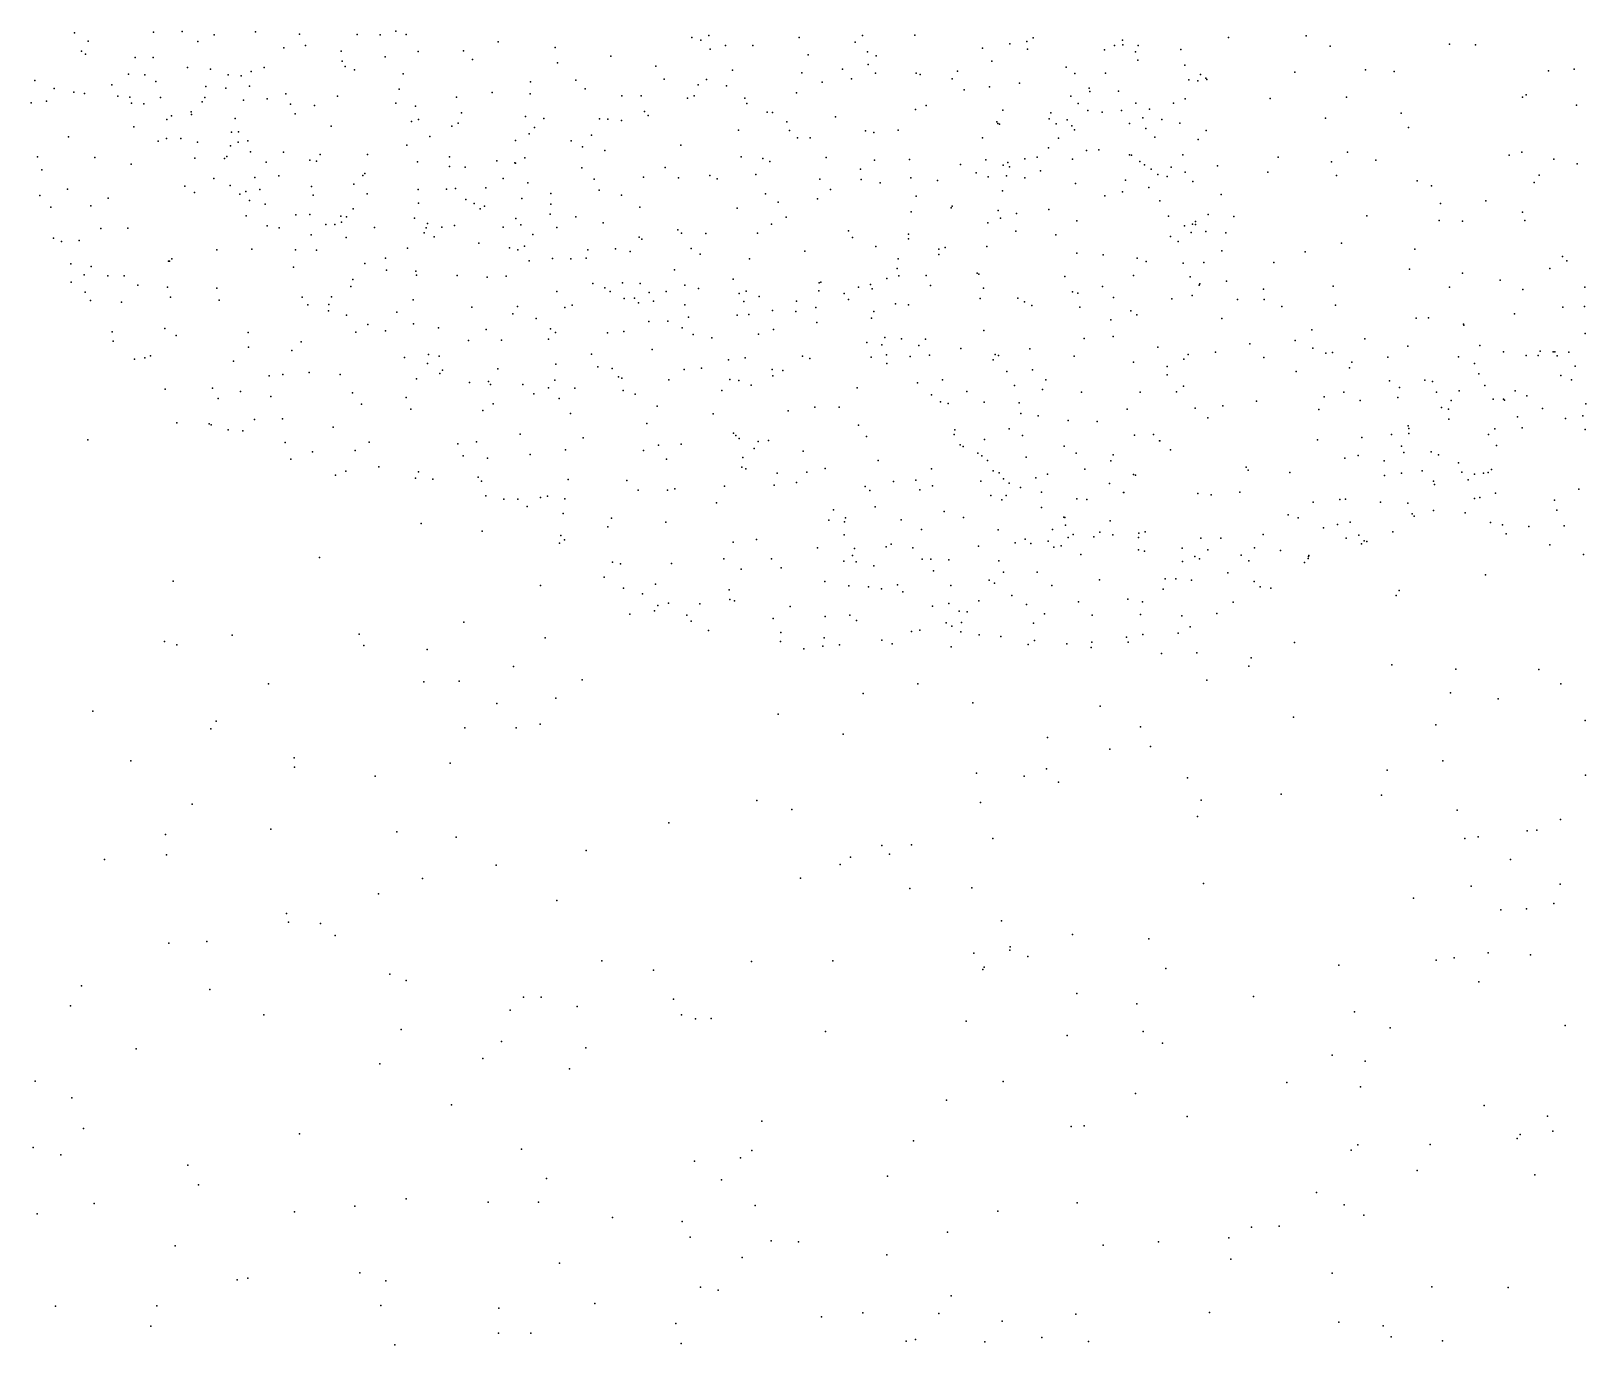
# Model space of a CAD drawing. Header units: metres. Extents: x -23.9 to 23.9, y -28.5 to 28.5.
# Drawn here: x -4.643 to -1.805, y -12.008 to -9.609 of the extents above; entities that cross this region are included whole.
import ezdxf

# ---------------------------------------------------------------- set-up
doc = ezdxf.new("R2010")
doc.units = ezdxf.units.M

msp = doc.modelspace()

# ---------------------------------------------------------------- linework, layer by layer
for p in [(-4.5636, -9.6126, 20.7854), (-4.4193, -9.6109, 17.6412), (-4.3675, -9.6097, 18.5352), (-4.3088, -9.6161, 19.021), (-4.2334, -9.6105, 19.7543), (-4.1528, -9.6149, 19.4523), (-4.0476, -9.6153, 19.5411), (-4.0056, -9.6158, 21.2713), (-3.977, -9.6092, 21.6153), (-3.9583, -9.6155, 6.6846), (-3.4058, -9.6172, 19.7339), (-3.1255, -9.6172, 19.9438), (-3.03, -9.6167, 19.962), (-2.3157, -9.6176, 19.7254), (-4.551, -9.6458, -4.6351), (-4.539, -9.6277, 18.1899), (-4.3387, -9.6283, 18.6157), (-4.1814, -9.64, 19.3297), (-4.142, -9.6355, 17.4768), (-4.0769, -9.6459, 19.642), (-3.9367, -9.6463, 19.5744), (-3.8539, -9.6454, -1.5765), (-3.7905, -9.6286, 21.8829), (-3.6862, -9.639, 19.5613), (-3.4369, -9.6208, 19.4739), (-3.4207, -9.6256, 17.7767), (-3.4035, -9.6419, 22.0427), (-3.3758, -9.6352, 17.9177), (-3.3258, -9.6354, 17.9885), (-3.2413, -9.6208, 19.4589), (-3.1387, -9.6294, 19.5113), (-3.1166, -9.6472, 22.0007), (-2.9063, -9.6405, 19.9987), (-2.8565, -9.6324, 21.8303), (-2.8258, -9.6279, 20.0791), (-2.8242, -9.6422, 19.6585), (-2.8139, -9.6218, 17.4844), (-2.6839, -9.6437, 21.3732), (-2.6655, -9.6356, 17.2399), (-2.6512, -9.626, 21.2931), (-2.6503, -9.6344, 20.2574), (-2.6269, -9.6471, 19.7182), (-2.6223, -9.6353, 21.1961), (-2.5447, -9.6428, 21.0925), (-2.4572, -9.6206, 20.921), (-2.2718, -9.6369, 16.654), (-2.0542, -9.6333, 0.3865), (-2.0065, -9.6345, 16.5901), (-4.5439, -9.6515, 18.0366), (-4.4531, -9.6574, 17.7339), (-4.42, -9.6577, 18.3893), (-4.3578, -9.6756, 18.4461), (-4.2178, -9.6758, 21.1081), (-4.075, -9.6642, -5.4783), (-4.0699, -9.6736, 19.4082), (-3.997, -9.6559, 21.4575), (-3.8371, -9.6613, 19.5748), (-3.6823, -9.6671, 21.9436), (-3.5846, -9.6551, 17.5957), (-3.5024, -9.6735, 19.7063), (-3.2248, -9.6524, 19.8851), (-3.115, -9.6701, 3.4709), (-3.1005, -9.6546, -0.1719), (-2.8897, -9.6644, 17.5474), (-2.7539, -9.6753, 20.1036), (-2.6227, -9.6622, 17.049), (-2.5374, -9.6712, 20.4757), (-4.6362, -9.6994, 20.588), (-4.4654, -9.6877, 18.2667), (-4.4357, -9.6892, 20.9687), (-4.4156, -9.701, 19.9592), (-4.3156, -9.6785, 17.6034), (-4.2835, -9.689, 19.0651), (-4.2597, -9.6909, 19.1685), (-4.2412, -9.6827, 17.5526), (-4.0525, -9.6797, 17.4862), (-3.9641, -9.6871, 19.4793), (-3.7314, -9.7021, 12.2366), (-3.6489, -9.6987, 19.6564), (-3.4876, -9.697, 17.743), (-3.4105, -9.6976, 9.9559), (-3.3627, -9.6804, 19.4213), (-3.2363, -9.6854, 22.0205), (-3.1989, -9.7022, 17.9144), (-3.1618, -9.6789, 19.4289), (-3.1455, -9.6964, 17.8312), (-3.1019, -9.6861, 19.8991), (-3.0275, -9.6862, 19.5116), (-3.0203, -9.6886, 17.6882), (-2.962, -9.6966, 19.9339), (-2.9519, -9.6823, 17.6135), (-2.8388, -9.7045, 19.9973), (-2.7381, -9.6867, 17.4981), (-2.6817, -9.6862, 17.4047), (-2.53, -9.698, 19.7571), (-2.5136, -9.7, 16.8613), (-2.5085, -9.6887, 20.9365), (-2.4989, -9.6953, 20.71), (-2.4968, -9.6975, 20.8241), (-2.3364, -9.6842, 16.6996), (-2.2073, -9.6798, 19.7166), (-2.1552, -9.6827, 16.6181), (-1.8734, -9.682, 19.4375), (-1.8265, -9.679, 19.3398), (-4.6008, -9.7142, 20.7204), (-4.5652, -9.7208, 20.1438), (-4.5457, -9.7231, 20.8342), (-4.4958, -9.707, 18.1064), (-4.4849, -9.7279, 17.9971), (-4.4625, -9.7301, 13.7864), (-4.4066, -9.7302, 17.7541), (-4.3259, -9.7303, 18.7321), (-4.3239, -9.7104, 18.9061), (-4.2875, -9.7131, 18.4917), (-4.2446, -9.7096, 19.8233), (-4.2122, -9.733, 5.5206), (-4.1782, -9.7238, 19.2451), (-4.0838, -9.7282, 19.7529), (-3.9711, -9.7152, 21.2793), (-3.8665, -9.7301, 19.4606), (-3.8013, -9.721, 17.5254), (-3.7321, -9.7237, 19.6732), (-3.6317, -9.7143, 19.4924), (-3.5648, -9.7272, 19.7696), (-3.5296, -9.7274, -1.0677), (-3.4449, -9.7319, 17.911), (-3.4325, -9.7271, 19.4393), (-3.4255, -9.707, 19.7903), (-3.3735, -9.7091, 4.468), (-3.3403, -9.7319, 11.9938), (-3.2458, -9.7218, 4.9571), (-2.9398, -9.7162, 19.5841), (-2.8935, -9.7107, 21.8328), (-2.745, -9.7282, 19.7051), (-2.7116, -9.7131, 8.2131), (-2.7108, -9.7196, 21.2199), (-2.6585, -9.7191, 20.1826), (-2.5366, -9.7326, 20.6309), (-2.3814, -9.7322, 19.7737), (-2.2423, -9.73, 16.6547), (-1.9208, -9.7298, 19.5332), (-1.9142, -9.7256, 16.6047), (-4.643, -9.74, 20.3807), (-4.6146, -9.737, 20.2596), (-4.4597, -9.7409, 18.1907), (-4.4373, -9.7418, 17.8385), (-4.3509, -9.7564, -0.2962), (-4.3502, -9.7613, 18.3523), (-4.331, -9.7385, 18.8162), (-4.2556, -9.7354, 3.5591), (-4.1697, -9.7424, 21.1328), (-4.1608, -9.7601, 19.8057), (-4.1259, -9.7448, 17.5479), (-3.977, -9.7406, 19.395), (-3.9413, -9.7461, 17.5223), (-3.8576, -9.7582, 13.66), (-3.5233, -9.756, -0.2911), (-3.3365, -9.7415, 18.1652), (-3.2995, -9.7571, 18.0607), (-3.2896, -9.7579, 19.3657), (-3.0286, -9.7521, 19.8706), (-3.0091, -9.745, 21.9052), (-2.8696, -9.7535, 19.6227), (-2.7819, -9.7584, 21.6106), (-2.7318, -9.7414, 21.3151), (-2.7139, -9.754, 20.0791), (-2.6883, -9.7571, 21.1439), (-2.6528, -9.7543, 17.2697), (-2.6268, -9.7406, 17.087), (-2.6015, -9.7518, 21.0321), (-2.5579, -9.7407, 20.5423), (-2.1422, -9.7592, 19.7178), (-1.8222, -9.7446, 19.3921), (-4.4552, -9.784, 19.9987), (-4.3954, -9.7705, 21.007), (-4.3869, -9.7638, 0.6497), (-4.2708, -9.7685, 17.6581), (-4.0952, -9.7829, 19.2939), (-3.9488, -9.7741, 21.3386), (-3.9361, -9.7708, 21.5408), (-3.8753, -9.783, 21.6676), (-3.8633, -9.7775, 12.9551), (-3.7405, -9.7651, 17.5929), (-3.7239, -9.7853, 19.7414), (-3.7073, -9.7689, 19.4686), (-3.6057, -9.7696, 1.038), (-3.5905, -9.77, 21.9395), (-3.5655, -9.7726, 17.7494), (-3.5168, -9.763, 19.4563), (-3.3517, -9.7901, 21.9836), (-3.2637, -9.7749, 19.8459), (-3.2585, -9.7907, 21.9704), (-3.1747, -9.766, 19.8437), (-3.0605, -9.7899, 19.3915), (-2.8806, -9.7751, -1.0861), (-2.8785, -9.7776, 19.9256), (-2.8756, -9.7794, 17.6288), (-2.7847, -9.7692, 19.9975), (-2.772, -9.7783, 21.2196), (-2.7521, -9.7714, 17.5728), (-2.7437, -9.7821, 5.7518), (-2.7385, -9.7892, 8.5705), (-2.6379, -9.7778, 17.3781), (-2.6136, -9.7676, 20.2396), (-2.6083, -9.7871, -1.6629), (-2.5789, -9.7708, 16.9845), (-2.5464, -9.7772, 20.841), (-2.4982, -9.7904, 9.0156), (-2.2807, -9.7681, 19.7681), (-2.1289, -9.7851, 16.6314), (-4.5749, -9.8025, 20.168), (-4.4108, -9.8103, 18.031), (-4.3958, -9.8054, 17.9264), (-4.3695, -9.8055, 19.9297), (-4.3394, -9.8119, 17.8206), (-4.2788, -9.8189, 18.623), (-4.2772, -9.7938, 21.0856), (-4.2651, -9.812, 19.0228), (-4.2642, -9.7931, 19.8565), (-4.2477, -9.8096, -4.2069), (-3.9569, -9.8177, 3.6973), (-3.9151, -9.8019, 19.7524), (-3.7586, -9.8087, 12.5891), (-3.734, -9.7965, 21.8308), (-3.6571, -9.8093, 21.8814), (-3.6202, -9.7989, 19.8082), (-3.4568, -9.8174, 8.0994), (-3.2441, -9.8039, 17.9469), (-3.2212, -9.804, 19.2987), (-3.1202, -9.7915, 17.818), (-3.1048, -9.7943, 21.9213), (-2.9062, -9.8039, 21.7655), (-2.7676, -9.8049, 21.4162), (-2.5921, -9.803, 20.9133), (-2.5128, -9.8071, 16.9067), (-4.6311, -9.8385, 20.5808), (-4.5267, -9.8399, 20.8453), (-4.3439, -9.8414, 18.1539), (-4.2901, -9.8418, 18.8648), (-4.2859, -9.8384, 18.2846), (-4.2428, -9.8294, 18.5395), (-4.1825, -9.8305, 4.7424), (-4.1341, -9.8446, 19.2219), (-4.1223, -9.8469, 17.6761), (-4.1156, -9.8346, 21.1412), (-4.0289, -9.8347, 17.6344), (-3.8795, -9.8385, 21.5634), (-3.7932, -9.8462, 19.7781), (-3.7419, -9.8404, 19.4394), (-3.6363, -9.8205, 17.7406), (-3.5958, -9.8271, 17.8249), (-3.3472, -9.8387, 19.3668), (-3.3072, -9.842, -2.142), (-3.2947, -9.8475, 12.6734), (-3.1918, -9.8402, 21.9248), (-3.1037, -9.8447, 19.3378), (-3.04, -9.8438, 12.3256), (-2.9006, -9.8441, 19.6118), (-2.8291, -9.8426, 19.664), (-2.8065, -9.8394, 21.5179), (-2.786, -9.8226, 10.8596), (-2.7424, -9.8427, 19.9961), (-2.7164, -9.8274, 21.0548), (-2.6942, -9.8261, 19.7423), (-2.6383, -9.8352, 3.974), (-2.6345, -9.8359, 17.5247), (-2.6195, -9.8474, 17.2988), (-2.5405, -9.8348, 20.7164), (-2.3668, -9.8396, 19.7867), (-2.24, -9.8301, 9.8639), (-2.1886, -9.8447, 16.674), (-1.9452, -9.8359, 19.585), (-1.922, -9.8305, 16.6365), (-1.8638, -9.8427, 4.8706), (-4.6233, -9.8626, 20.325), (-4.4602, -9.8519, 20.936), (-4.2137, -9.8483, 17.7315), (-4.1911, -9.8734, 18.3103), (-4.0378, -9.8731, 21.147), (-4.0337, -9.8694, 19.3008), (-3.9376, -9.8477, 17.6426), (-3.8791, -9.8564, 21.2549), (-3.851, -9.8574, 17.6745), (-3.7603, -9.8498, 21.7513), (-3.7588, -9.8501, 4.4052), (-3.6377, -9.8587, 19.4367), (-3.5253, -9.8756, 18.1402), (-3.4854, -9.8584, 19.8681), (-3.404, -9.8727, 21.9184), (-3.3202, -9.8707, 18.015), (-3.1292, -9.8615, 15.2659), (-2.9468, -9.8529, 17.7042), (-2.9178, -9.8677, 16.5391), (-2.8959, -9.8753, 19.8745), (-2.8685, -9.854, 0.4406), (-2.8625, -9.8732, 21.1398), (-2.8604, -9.8488, 21.6428), (-2.8574, -9.8567, 17.6612), (-2.8006, -9.864, 21.0717), (-2.6107, -9.8534, 17.4417), (-2.5988, -9.8615, 20.8371), (-2.5862, -9.8708, 17.1025), (-2.5696, -9.8747, 20.2468), (-2.5619, -9.8579, 17.5655), (-2.5363, -9.8665, 20.4019), (-2.4773, -9.8551, 19.7914), (-2.3858, -9.8667, 16.7962), (-2.2696, -9.8479, 14.8415), (-2.2604, -9.8726, 16.7148), (-1.8904, -9.8724, 19.5245), (-1.8209, -9.8518, 16.6576), (-4.5764, -9.8976, 20.2047), (-4.3625, -9.8925, 19.9376), (-4.3447, -9.9039, -5.8988), (-4.3097, -9.8781, 18.0128), (-4.2797, -9.891, 18.1208), (-4.2511, -9.9021, 6.7625), (-4.2346, -9.8764, 17.8188), (-4.2255, -9.8984, 18.2134), (-4.1309, -9.8929, 19.8205), (-4.0537, -9.8886, 17.7168), (-3.9367, -9.8982, 19.3513), (-3.8848, -9.8978, 5.1495), (-3.8684, -9.8967, 21.3994), (-3.8129, -9.8955, 21.6206), (-3.7812, -9.8785, 17.7285), (-3.7361, -9.8864, 6.2363), (-3.6154, -9.8792, 17.9767), (-3.6064, -9.8995, 18.0764), (-3.4613, -9.8768, 9.3185), (-3.3907, -9.8788, 4.0828), (-3.2031, -9.8793, 19.8022), (-3.1841, -9.8983, 19.2343), (-3.1279, -9.8799, 17.7979), (-3.0931, -9.8862, 19.8109), (-3.0375, -9.8772, 11.1365), (-2.9884, -9.882, 19.5158), (-2.8698, -9.901, 21.5739), (-2.8291, -9.8773, 21.2849), (-2.7365, -9.8875, 20.997), (-2.651, -9.9029, 20.0814), (-2.6455, -9.8815, 17.6506), (-2.6029, -9.8945, 19.779), (-2.5226, -9.8838, 20.5098), (-2.1128, -9.8827, 19.7181), (-2.0868, -9.8915, 16.6643), (-1.8998, -9.8855, 0.5698), (-4.6272, -9.9091, 20.5151), (-4.6067, -9.9309, 20.6256), (-4.5339, -9.9284, -0.7132), (-4.5026, -9.9142, -5.1057), (-4.2618, -9.9069, 18.7161), (-4.2446, -9.9183, 18.9482), (-4.2158, -9.9252, 18.0168), (-4.1283, -9.9086, 17.7961), (-4.0294, -9.9061, 19.8081), (-3.9359, -9.9231, 17.7752), (-3.8492, -9.9166, 19.3742), (-3.8342, -9.9242, 17.8123), (-3.8153, -9.929, 21.5404), (-3.7474, -9.9146, 21.6917), (-3.6946, -9.9249, 18.031), (-3.6941, -9.9057, 21.7576), (-3.5654, -9.9085, 19.4068), (-3.5321, -9.9306, 21.8373), (-3.354, -9.9325, 19.8108), (-3.3026, -9.9061, 8.7325), (-3.2792, -9.9213, 17.9366), (-3.2077, -9.9157, 17.851), (-3.0276, -9.9105, 21.7746), (-2.9636, -9.9318, 4.8442), (-2.9619, -9.9285, 21.6788), (-2.6831, -9.9097, 20.9156), (-2.5828, -9.919, 17.3348), (-2.4707, -9.9077, 16.914), (-2.0705, -9.9237, 8.5484), (-1.9877, -9.9193, 19.63), (-4.2506, -9.9463, 21.0655), (-4.16, -9.9444, 0.4658), (-4.134, -9.9441, 18.147), (-4.0774, -9.9473, 18.2653), (-4.0764, -9.9577, 17.9439), (-4.0672, -9.9481, 12.6471), (-4.0551, -9.9335, 17.8293), (-3.9434, -9.9505, 21.1324), (-3.9196, -9.9604, 17.8868), (-3.8233, -9.9338, 21.3224), (-3.7582, -9.9516, 18.0907), (-3.6953, -9.9435, 18.1996), (-3.6485, -9.9481, 19.3913), (-3.5988, -9.9593, -1.4032), (-3.2651, -9.9488, 19.7978), (-3.0365, -9.9392, 19.4403), (-2.8969, -9.9591, 21.4229), (-2.8779, -9.9368, 21.3224), (-2.8739, -9.9509, 17.6737), (-2.8445, -9.9419, 19.654), (-2.7851, -9.9351, 17.6654), (-2.734, -9.9557, 19.9716), (-2.5667, -9.9469, 17.2444), (-2.5174, -9.9567, 20.4179), (-2.4943, -9.944, 17.606), (-2.4479, -9.9477, 19.7934), (-2.2052, -9.9464, 16.7374), (-2.073, -9.9547, 19.6844), (-2.0302, -9.9562, 16.6993), (-1.9211, -9.94, 16.6889), (-1.9166, -9.955, 19.5542), (-4.6022, -9.987, 20.4552), (-4.5159, -9.9696, 20.1441), (-4.4667, -9.9692, 0.164), (-4.2121, -9.9646, 18.6515), (-4.1903, -9.9682, 18.9984), (-4.1317, -9.9812, 21.0978), (-4.1052, -9.9625, 18.0642), (-4.0886, -9.962, 19.1795), (-4.068, -9.9859, 18.413), (-4.0163, -9.968, 18.3436), (-3.9253, -9.9772, 18.0521), (-3.9218, -9.9681, 18.1379), (-3.9072, -9.9848, 18.2633), (-3.8935, -9.9673, 17.9738), (-3.8701, -9.9641, 19.8303), (-3.7812, -9.9671, 21.2193), (-3.7494, -9.9629, 19.8577), (-3.7275, -9.9808, 21.5711), (-3.6837, -9.9675, 21.677), (-3.5332, -9.9852, 18.2519), (-3.5285, -9.989, 19.3453), (-3.4624, -9.9717, 21.8057), (-3.4557, -9.9779, 18.1934), (-3.4112, -9.9787, 18.0942), (-3.317, -9.9781, 19.2607), (-3.2915, -9.9616, 6.2362), (-3.1509, -9.9736, 19.2096), (-3.1439, -9.9862, 21.7459), (-3.0418, -9.9883, 21.6744), (-3.0414, -9.9799, 17.7251), (-2.8456, -9.9745, -1.8432), (-2.7726, -9.9814, 21.0142), (-2.5635, -9.9839, 20.2138), (-2.5377, -9.9649, 17.4249), (-2.5256, -9.9766, 20.3261), (-2.5233, -9.9617, 20.5874), (-2.5175, -9.9625, 10.6922), (-2.4991, -9.9748, 17.5054), (-2.4621, -9.9773, 16.9718), (-4.5873, -9.9935, 20.3489), (-4.555, -9.9916, 20.7066), (-4.304, -10.0087, 21.006), (-4.2398, -10.0075, 19.9047), (-4.1602, -10.0088, 18.5991), (-4.1219, -10.0091, 19.0883), (-3.9557, -10.0052, 19.2652), (-3.826, -9.9961, 21.1443), (-3.77, -10.0046, 19.3357), (-3.7543, -10.0088, 18.248), (-3.7427, -10.0021, 21.4076), (-3.6271, -10.0083, 18.2543), (-3.5764, -10.0069, 21.7033), (-3.5495, -10.0114, 19.878), (-3.4385, -10.0059, 19.3032), (-3.4215, -10.0167, 19.8248), (-3.2308, -10.0112, 21.7482), (-3.1009, -10.0027, 19.2804), (-2.9863, -10.007, 19.8181), (-2.9863, -10.0171, 21.3235), (-2.9743, -10.004, 21.2257), (-2.8984, -10.0022, 19.6057), (-2.734, -10.0145, 5.2407), (-2.6864, -10.0175, 20.9395), (-2.5491, -9.9931, 20.6981), (-2.4697, -10.0102, 17.6603), (-2.3178, -10.0119, 16.8524), (-2.2511, -9.9966, 16.7935), (-2.1172, -10.0073, 16.7477), (-4.5703, -10.034, 20.6227), (-4.5333, -10.039, 20.2374), (-4.3921, -10.0294, -3.5364), (-4.3904, -10.0289, 20.9338), (-4.3863, -10.025, 20.0113), (-4.1641, -10.0403, 18.6855), (-4.034, -10.0333, 19.8536), (-3.9962, -10.0238, 11.9054), (-3.9946, -10.0455, 19.19), (-3.7336, -10.0285, 21.119), (-3.6912, -10.0246, 21.5005), (-3.6577, -10.0248, 21.1823), (-3.6297, -10.024, 21.6157), (-3.4686, -10.0449, 21.6994), (-3.332, -10.0248, 21.7497), (-3.062, -10.0425, 19.3569), (-3.0605, -10.0249, -1.2618), (-2.6244, -10.0236, 20.0943), (-2.6077, -10.0299, 17.6645), (-2.5403, -10.0326, 19.7733), (-2.5026, -10.0316, 17.21), (-2.3744, -10.0318, 16.9289), (-2.1271, -10.0436, 19.7093), (-1.8712, -10.0426, 16.7679), (-1.848, -10.0205, 19.4423), (-1.8401, -10.0284, 18.7614), (-4.5698, -10.0674, 20.4905), (-4.5463, -10.0539, 12.7048), (-4.5029, -10.0559, 20.7634), (-4.4734, -10.056, 20.1393), (-4.4479, -10.0732, 20.8279), (-4.0556, -10.0629, 19.1058), (-3.9407, -10.0476, 19.8517), (-3.9397, -10.0549, 21.0936), (-3.8654, -10.0555, 19.2656), (-3.8103, -10.0585, 18.3133), (-3.7757, -10.0568, 19.883), (-3.6179, -10.0697, 21.4431), (-3.5637, -10.0687, 21.203), (-3.531, -10.0699, 19.2823), (-3.4498, -10.0731, 19.2497), (-3.3617, -10.062, 18.0355), (-3.2043, -10.069, 17.8316), (-3.2013, -10.0677, 21.6314), (-3.1107, -10.0717, 19.7914), (-3.0808, -10.061, 21.2473), (-3.059, -10.056, 21.4946), (-3.0092, -10.0555, 19.452), (-3.0012, -10.0738, 21.18), (-2.9162, -10.0509, 21.125), (-2.9131, -10.0529, 19.8362), (-2.7559, -10.0574, 15.0441), (-2.6307, -10.0554, 19.7479), (-2.5277, -10.0579, 20.2982), (-2.5111, -10.0727, 20.4104), (-2.5098, -10.0708, 20.5302), (-2.4612, -10.0657, 17.4277), (-2.0301, -10.0509, 16.7665), (-1.9617, -10.064, 19.5803), (-4.5445, -10.0859, 20.3693), (-4.5345, -10.1007, -5.5997), (-4.3942, -10.0768, 3.9631), (-4.3885, -10.0948, 20.0715), (-4.3039, -10.0782, 19.9832), (-4.2996, -10.1006, 20.9532), (-4.1484, -10.0946, 19.9168), (-4.0945, -10.0945, 18.9702), (-4.0595, -10.0754, 18.5289), (-3.9454, -10.0999, 18.4404), (-3.6835, -10.0843, 19.9287), (-3.596, -10.0781, 21.3382), (-3.586, -10.0847, 19.8983), (-3.5607, -10.0972, 18.3412), (-3.5415, -10.0969, 11.6161), (-3.515, -10.0866, 21.5632), (-3.507, -10.1025, 21.2785), (-3.4841, -10.0844, 10.0166), (-3.4251, -10.0788, 18.2311), (-3.3506, -10.0882, 21.6221), (-3.3422, -10.1027, 19.1422), (-3.3381, -10.0837, 11.2045), (-3.3139, -10.0934, -0.0515), (-3.2457, -10.102, 10.3625), (-3.2052, -10.0833, 18.9836), (-3.1589, -10.0883, 19.0669), (-3.151, -10.0991, 21.4045), (-3.1326, -10.0769, 21.5386), (-3.1076, -10.0796, 19.1836), (-2.911, -10.0973, 19.564), (-2.9045, -10.0782, 17.6726), (-2.8418, -10.097, 19.8884), (-2.7422, -10.0849, 20.9935), (-2.7323, -10.0876, 4.1899), (-2.6873, -10.0757, 17.6569), (-2.6676, -10.0955, 5.6368), (-2.561, -10.0981, 20.2166), (-2.5239, -10.0921, 20.6292), (-2.4408, -10.0991, 17.2172), (-2.3936, -10.0801, 17.6067), (-2.3921, -10.099, 17.4838), (-2.2663, -10.0749, 19.7501), (-2.0539, -10.0766, 6.2458), (-1.9202, -10.0811, 18.6894), (-1.8069, -10.0769, 16.8163), (-4.4778, -10.104, 20.2087), (-4.1378, -10.1089, 4.2849), (-4.1002, -10.12, 18.8015), (-4.0995, -10.1082, 18.8854), (-4.0675, -10.1279, 18.6973), (-3.9752, -10.1224, 19.9009), (-3.8388, -10.113, 19.206), (-3.7639, -10.1254, 18.3842), (-3.7549, -10.1118, 19.2377), (-3.6687, -10.1136, 4.9477), (-3.6556, -10.1096, 19.2602), (-3.5342, -10.105, 21.3921), (-3.4499, -10.1091, 21.5087), (-3.443, -10.1312, 2.2813), (-3.3542, -10.128, 21.4376), (-3.3327, -10.1264, 21.3355), (-3.29, -10.1193, 19.0424), (-3.2472, -10.121, 19.7928), (-3.2106, -10.1135, 21.327), (-3.105, -10.1211, 11.7444), (-3.0653, -10.1072, 12.7294), (-3.0418, -10.1092, 17.7246), (-2.83, -10.1035, 19.6257), (-2.8165, -10.1103, 17.6633), (-2.7288, -10.1132, 19.9731), (-2.6356, -10.1197, 20.8613), (-2.6246, -10.127, 4.5336), (-2.3603, -10.1119, 19.7522), (-2.262, -10.1097, 16.9262), (-1.9353, -10.1252, 18.4797), (-1.8472, -10.113, 19.3885), (-1.8078, -10.112, 19.2861), (-4.4953, -10.1579, 5.7894), (-4.3986, -10.1521, 20.1389), (-4.2469, -10.1593, -4.3034), (-4.0504, -10.1585, 19.9371), (-4.0285, -10.1449, 5.5081), (-3.996, -10.1561, 18.9884), (-3.945, -10.1435, 21.0346), (-3.8993, -10.1506, 19.9265), (-3.8126, -10.1542, 21.0078), (-3.7213, -10.1337, 13.7368), (-3.6951, -10.1525, 21.0059), (-3.561, -10.1573, 18.426), (-3.5153, -10.1394, 21.0823), (-3.4805, -10.1389, 21.1694), (-3.4545, -10.1511, 19.1435), (-3.2877, -10.154, 21.1886), (-3.2091, -10.1413, 18.9096), (-3.1088, -10.1333, 19.0007), (-2.9039, -10.1558, 6.0713), (-2.6721, -10.1365, 20.0397), (-2.4695, -10.1341, 17.6939), (-2.3052, -10.1546, 17.0584), (-2.1147, -10.1334, 16.8787), (-2.0923, -10.1325, 15.4179), (-2.0288, -10.1441, 19.5985), (-2.0282, -10.1458, 16.8783), (-4.4932, -10.1751, 20.4442), (-4.3782, -10.1647, 20.8184), (-4.2461, -10.1864, 20.0276), (-4.1501, -10.1762, 20.9744), (-3.8447, -10.1742, 19.115), (-3.7843, -10.1731, 18.4567), (-3.6985, -10.1714, 19.9548), (-3.686, -10.1597, 18.4171), (-3.5908, -10.16, 19.1768), (-3.4343, -10.1633, 18.3278), (-3.4007, -10.1689, 19.0736), (-3.3153, -10.1622, 17.986), (-3.1176, -10.1776, 21.1583), (-3.0903, -10.1817, 17.7661), (-3.0845, -10.1685, 19.1007), (-3.0544, -10.1707, 19.2458), (-3.0225, -10.1833, 19.8185), (-3.0105, -10.1716, 19.3631), (-2.7211, -10.1704, 19.669), (-2.6682, -10.167, 17.6694), (-2.5862, -10.1862, 19.7168), (-2.4187, -10.1801, 19.735), (-2.3355, -10.1742, 17.3391), (-2.2088, -10.1708, 16.9862), (-2.1299, -10.1841, 16.9543), (-1.9986, -10.1833, 18.4546), (-1.8065, -10.1615, 19.0233), (-4.4541, -10.2078, 20.3513), (-4.4354, -10.2055, 20.6645), (-4.4253, -10.2017, 20.2539), (-4.2737, -10.2116, 20.8716), (-4.1668, -10.1922, 19.9943), (-3.9612, -10.2053, 18.7284), (-3.9194, -10.216, 18.9136), (-3.9179, -10.1993, 18.6129), (-3.8979, -10.2026, 18.9984), (-3.6202, -10.1989, 20.9986), (-3.5092, -10.1903, -1.8407), (-3.3702, -10.2095, 18.6846), (-3.3398, -10.2054, 18.9277), (-3.2352, -10.2027, 17.883), (-3.2215, -10.2071, 9.0801), (-3.1095, -10.2044, 2.4318), (-3.0818, -10.2003, 2.0204), (-3.0811, -10.2162, 18.9181), (-3.0382, -10.2034, 21.1325), (-3.0029, -10.2005, 17.722), (-2.9461, -10.1885, 19.4623), (-2.8868, -10.2093, 19.525), (-2.8832, -10.1997, 8.9889), (-2.8775, -10.2016, 21.0704), (-2.8198, -10.189, 19.5957), (-2.7394, -10.2026, 19.9766), (-2.6311, -10.2137, 20.8297), (-2.539, -10.2081, 20.3212), (-2.5313, -10.1998, 20.5896), (-2.4809, -10.1952, 15.5386), (-2.393, -10.2049, 11.254), (-2.3035, -10.1882, 17.1606), (-2.2795, -10.1974, 19.7108), (-2.2674, -10.1957, 17.468), (-2.2323, -10.2134, 17.1191), (-2.1665, -10.2042, 19.6604), (-2.0376, -10.2039, 16.965), (-2.0087, -10.2162, 18.6671), (-1.9555, -10.1945, 8.2687), (-1.9141, -10.2016, 18.7709), (-1.8923, -10.2016, 19.4083), (-1.8883, -10.1937, 12.9041), (-1.8648, -10.1946, 18.4802), (-1.8618, -10.1945, 12.5425), (-1.8577, -10.202, 16.9757), (-1.836, -10.1952, 19.2788), (-4.2087, -10.2383, 6.0599), (-4.1838, -10.2361, 12.258), (-4.1352, -10.2326, 13.9979), (-4.079, -10.236, 20.9432), (-3.9398, -10.2441, 20.9502), (-3.8971, -10.2341, 18.828), (-3.892, -10.2281, 19.9904), (-3.7909, -10.2256, 19.0311), (-3.6854, -10.2175, 19.0896), (-3.6084, -10.2222, 18.5287), (-3.5826, -10.2254, 19.9355), (-3.571, -10.2404, 19.0079), (-3.5647, -10.2427, 18.6013), (-3.451, -10.2269, 18.4257), (-3.4195, -10.2245, 21.1042), (-3.2901, -10.2268, 21.137), (-3.289, -10.2386, 18.7237), (-3.2708, -10.2287, 0.2684), (-2.8621, -10.2309, -1.578), (-2.8151, -10.2275, 17.6832), (-2.5697, -10.2364, 20.686), (-2.5691, -10.2217, 17.6968), (-2.3337, -10.2308, 12.3941), (-2.2364, -10.2238, 17.3515), (-2.0007, -10.2347, 17.0342), (-1.8509, -10.2381, 18.9862), (-1.8247, -10.2211, 19.1209), (-4.3984, -10.2631, 20.5682), (-4.3121, -10.261, 20.193), (-4.2607, -10.267, 20.8081), (-4.0562, -10.2698, 20.045), (-3.8429, -10.2508, 18.7528), (-3.8083, -10.2488, 18.6421), (-3.8043, -10.2545, 20.0337), (-3.7455, -10.2543, 20.9416), (-3.7256, -10.2711, 18.8641), (-3.6987, -10.2602, 18.9636), (-3.6873, -10.2467, 4.0842), (-3.6506, -10.2613, 20.9497), (-3.5621, -10.2652, 18.8957), (-3.5402, -10.2721, 18.8142), (-3.479, -10.2458, 18.9369), (-3.3821, -10.2655, 18.2261), (-3.3679, -10.2451, 18.1429), (-3.3515, -10.2473, 19.8314), (-3.3288, -10.2556, 18.0509), (-3.135, -10.2602, 17.8248), (-3.0252, -10.2511, 19.0827), (-2.9795, -10.2458, 19.3317), (-2.9351, -10.2669, 21.0716), (-2.8478, -10.2562, 11.5247), (-2.7969, -10.2633, 16.3247), (-2.791, -10.246, 20.9917), (-2.726, -10.2685, 17.6906), (-2.6186, -10.2685, 0.994), (-2.5525, -10.268, 12.7604), (-2.5396, -10.2574, 20.4863), (-2.2469, -10.2684, 19.6484), (-2.1637, -10.2474, 17.1864), (-2.1454, -10.2599, 17.316), (-2.0989, -10.2467, 17.1006), (-2.0852, -10.249, 19.5795), (-2.0781, -10.2681, 18.639), (-2.0365, -10.266, 17.1553), (-1.9895, -10.2559, 6.6094), (-1.9345, -10.2661, 18.4022), (-1.8311, -10.2458, 17.1074), (-4.3017, -10.28, 12.6376), (-4.2052, -10.2761, 20.1209), (-4.04, -10.2901, 20.879), (-3.9583, -10.2779, 20.036), (-3.9498, -10.2994, 20.881), (-3.7998, -10.2894, 2.262), (-3.6789, -10.2799, 18.7685), (-3.5001, -10.2937, 19.906), (-3.2126, -10.2957, 19.8315), (-3.1678, -10.296, 18.8226), (-2.9996, -10.2734, 18.9763), (-2.9834, -10.2862, 19.2458), (-2.9693, -10.2892, 19.8732), (-2.9032, -10.2863, 19.4278), (-2.8396, -10.2879, 15.9619), (-2.6423, -10.2995, 20.154), (-2.518, -10.2977, 17.7433), (-2.4676, -10.293, 9.1452), (-2.4066, -10.285, 17.7728), (-2.2927, -10.2997, 17.8673), (-2.2831, -10.2766, 13.1233), (-2.217, -10.2834, 17.7211), (-2.1483, -10.2782, 8.7354), (-2.0684, -10.2965, 17.4677), (-2.0556, -10.2992, 18.4396), (-2.051, -10.2834, 17.3017), (-1.9746, -10.2814, 19.4414), (-1.9555, -10.2809, 17.2525), (-1.9539, -10.283, 18.798), (-1.913, -10.2752, 19.3331), (-1.8845, -10.2981, 19.0433), (-1.8051, -10.2897, 16.7243), (-4.377, -10.3246, 1.2262), (-4.318, -10.3262, 20.52), (-4.3143, -10.3277, 20.4225), (-4.2355, -10.318, 20.2185), (-4.1844, -10.3172, 20.7821), (-3.8186, -10.3018, 20.8502), (-3.6582, -10.3074, 20.028), (-3.5193, -10.3255, 10.6617), (-3.3979, -10.3081, 18.5219), (-3.2612, -10.3027, 21.1118), (-3.133, -10.3287, 21.1007), (-2.8366, -10.3075, 19.4771), (-2.8051, -10.3113, 17.7116), (-2.7498, -10.3203, 20.0221), (-2.6973, -10.3219, 20.8588), (-2.4954, -10.3151, 19.6443), (-2.0554, -10.3177, 19.4876), (-1.9297, -10.3134, 18.9018), (-1.8423, -10.3164, 17.349), (-1.8107, -10.3113, 9.7584), (-4.5393, -10.3552, -3.2424), (-4.2833, -10.3368, 20.6146), (-4.2565, -10.3391, 0.086), (-4.0919, -10.3323, 20.1418), (-3.7505, -10.3452, 20.8247), (-3.6354, -10.3518, 20.9174), (-3.3612, -10.3434, 18.4329), (-3.3567, -10.3476, 19.8694), (-3.3509, -10.3527, 18.2272), (-3.3158, -10.3582, 18.1262), (-3.2973, -10.3567, 18.6086), (-3.1179, -10.3492, 17.8515), (-2.9581, -10.3454, 19.0075), (-2.9567, -10.3373, 17.7572), (-2.9027, -10.355, 19.3238), (-2.8577, -10.335, 12.0069), (-2.8335, -10.3476, 20.9781), (-2.6289, -10.3469, 17.7299), (-2.5946, -10.3456, 20.3051), (-2.5836, -10.3574, 20.5479), (-2.5829, -10.3571, 20.406), (-2.2947, -10.3552, 19.6032), (-2.2141, -10.3508, 17.821), (-2.1602, -10.3457, 17.6921), (-2.1293, -10.33, 18.5788), (-2.1286, -10.3349, 18.6659), (-2.1281, -10.3439, 18.4939), (-1.9831, -10.3455, 19.3719), (-1.9713, -10.335, 18.3328), (-1.9217, -10.3333, 19.2517), (-1.8064, -10.3365, 0.406), (-4.1792, -10.3605, 20.6801), (-4.1291, -10.3773, 20.2663), (-4.0513, -10.3749, 20.2209), (-4.0261, -10.3593, 20.7803), (-3.8638, -10.3624, 20.1848), (-3.8543, -10.3843, 5.8819), (-3.8298, -10.3589, 20.7634), (-3.7321, -10.382, 20.1442), (-3.6675, -10.3734, 20.0832), (-3.5252, -10.3748, -1.3266), (-3.4977, -10.3649, 0.8324), (-3.4564, -10.3634, 21.0295), (-3.3232, -10.3711, 18.5206), (-3.2337, -10.3763, 18.6932), (-2.9472, -10.3645, 21.0328), (-2.9418, -10.3677, 19.0931), (-2.9149, -10.3795, 19.9407), (-2.9074, -10.3845, 19.2283), (-2.7577, -10.3672, 19.4905), (-2.7354, -10.3794, 20.0843), (-2.6677, -10.3825, 19.5308), (-2.5634, -10.3733, 19.587), (-2.2209, -10.384, 19.5388), (-2.1414, -10.3672, 19.5141), (-2.1373, -10.3784, 18.3947), (-2.0876, -10.377, 18.1851), (-2.0743, -10.3828, 19.4298), (-1.968, -10.3659, 17.4753), (-4.169, -10.3907, 20.3861), (-4.0686, -10.4124, 20.3541), (-4.0082, -10.4049, 20.2917), (-3.9357, -10.4138, 20.6442), (-3.8097, -10.3887, 20.682), (-3.4834, -10.3904, 19.9507), (-3.3457, -10.4054, 21.0445), (-3.3439, -10.3875, 18.3433), (-3.3385, -10.4085, -2.2924), (-3.2271, -10.4146, 1.6584), (-3.1938, -10.4078, 21.0641), (-3.097, -10.3931, 21.0602), (-2.9994, -10.4081, 18.8755), (-2.8976, -10.3929, 18.9622), (-2.8872, -10.4119, 20.9716), (-2.8269, -10.3872, 1.2893), (-2.7198, -10.4086, 17.7574), (-2.6721, -10.3939, 20.754), (-2.4253, -10.4054, 17.8459), (-2.4217, -10.4109, 19.5661), (-2.3456, -10.4147, 10.4807), (-2.2452, -10.3888, 17.9275), (-2.1736, -10.3939, 18.1606), (-2.1042, -10.4118, 18.7894), (-2.0375, -10.3974, 17.5838), (-2.0318, -10.4142, 19.3011), (-1.9775, -10.4095, 19.1506), (-4.0875, -10.42, 20.4395), (-3.9414, -10.4252, 20.3641), (-3.9099, -10.4271, 20.5446), (-3.8267, -10.4233, 20.5325), (-3.8211, -10.4309, 5.232), (-3.6628, -10.428, 20.8156), (-3.5554, -10.4296, 3.2145), (-3.3776, -10.44, 19.9414), (-3.2866, -10.4383, 18.193), (-3.281, -10.4162, 19.9032), (-3.246, -10.433, 18.0869), (-3.1207, -10.4407, 19.919), (-3.0688, -10.4316, 18.8121), (-3.0282, -10.4291, 17.8484), (-2.9976, -10.4396, 21.0009), (-2.9092, -10.4306, 0.6818), (-2.8758, -10.4158, 3.8861), (-2.8681, -10.4263, 19.0477), (-2.8575, -10.4345, 1.8995), (-2.8368, -10.4426, 19.1994), (-2.8091, -10.4247, 19.3277), (-2.788, -10.4181, 5.4091), (-2.6747, -10.4352, 20.2583), (-2.6311, -10.4189, 20.5868), (-2.6269, -10.4199, 17.7788), (-2.1726, -10.4205, 18.0466), (-2.1415, -10.4162, 17.9322), (-2.0833, -10.4308, 17.7484), (-2.0814, -10.437, 17.993), (-2.0202, -10.4281, 18.9797), (-2.0087, -10.418, 5.6848), (-1.9923, -10.416, 18.2287), (-1.9834, -10.4152, 19.0669), (-3.813, -10.4574, 4.8015), (-3.7802, -10.4637, -1.8716), (-3.7546, -10.4638, 20.552), (-3.7132, -10.4608, 20.2493), (-3.7002, -10.4584, 1.1995), (-3.669, -10.4632, 20.177), (-3.5351, -10.4474, 20.0275), (-3.4814, -10.4473, 0.4978), (-3.468, -10.4449, 20.9654), (-3.3919, -10.4704, 2.8066), (-3.1118, -10.4476, 6.0604), (-3.0209, -10.4467, 19.9441), (-2.891, -10.457, 20.0082), (-2.871, -10.4646, 18.8981), (-2.8635, -10.457, 17.8062), (-2.7987, -10.4508, 20.859), (-2.7341, -10.4628, 19.3582), (-2.7158, -10.4644, 20.7354), (-2.6489, -10.4516, 19.4453), (-2.6482, -10.4515, 20.4021), (-2.5137, -10.4535, 4.5536), (-2.489, -10.4555, 19.4959), (-2.4368, -10.4508, 0.5459), (-2.3032, -10.4694, 16.6581), (-2.2542, -10.4643, 18.0513), (-2.2437, -10.4637, 12.1264), (-2.18, -10.4693, 18.8241), (-2.1304, -10.4709, 19.3311), (-2.0082, -10.4627, 18.0847), (-1.9988, -10.4608, 15.3787), (-1.9702, -10.4524, 17.6052), (-1.8624, -10.4655, 17.5514), (-1.8181, -10.4451, 18.2742), (-3.7374, -10.4769, 20.3841), (-3.6718, -10.4901, 20.717), (-3.5835, -10.4985, 20.127), (-3.1783, -10.4831, 18.0318), (-3.1568, -10.4979, 18.6621), (-3.1024, -10.4775, 21.0021), (-2.9763, -10.486, 18.8201), (-2.9413, -10.4969, 17.8598), (-2.7988, -10.479, 19.0786), (-2.758, -10.4963, 19.2085), (-2.756, -10.4972, 17.8186), (-2.3488, -10.4923, 19.4363), (-2.3301, -10.4977, 18.0183), (-2.1223, -10.4905, 18.9401), (-2.1186, -10.4949, 19.244), (-2.083, -10.4843, 19.0642), (-2.0254, -10.4886, 17.9063), (-1.8584, -10.484, 18.1984), (-3.931, -10.5081, 13.8418), (-3.8198, -10.5221, 3.4408), (-3.5905, -10.514, 20.7964), (-3.4847, -10.5057, 20.9067), (-3.1872, -10.5021, 20.9973), (-3.1592, -10.5285, 12.8249), (-3.1582, -10.505, -1.1294), (-3.0547, -10.5015, 18.7605), (-3.0176, -10.5188, 17.9236), (-2.8779, -10.5198, 20.0864), (-2.7785, -10.519, 20.7555), (-2.7547, -10.5114, 15.6424), (-2.7409, -10.5281, 20.6717), (-2.6923, -10.5236, 18.9897), (-2.6736, -10.5031, 20.4749), (-2.621, -10.5255, 11.519), (-2.6097, -10.5234, -1.5304), (-2.3943, -10.5282, 18.8362), (-2.284, -10.5157, 18.1194), (-2.2586, -10.5097, 18.525), (-2.2355, -10.5059, 18.2344), (-2.1577, -10.5231, 19.049), (-1.9791, -10.5061, 17.7694), (-1.9573, -10.5106, 18.0315), (-1.9504, -10.527, 17.9166), (-1.909, -10.5136, 17.6973), (-1.8446, -10.5121, 17.6287), (-3.6786, -10.544, 20.4807), (-3.6759, -10.5299, 20.5939), (-3.6695, -10.538, 20.3668), (-3.3613, -10.5421, 9.7722), (-3.3189, -10.5373, 20.0035), (-3.2077, -10.5523, 18.2981), (-3.1402, -10.5535, 9.2759), (-3.0822, -10.5505, 20.9341), (-3.073, -10.5456, 11.7517), (-3.0334, -10.5527, 20.032), (-2.9139, -10.5493, 18.7849), (-2.8467, -10.5435, 20.7996), (-2.8286, -10.5367, 20.1588), (-2.8181, -10.5446, 17.8731), (-2.7865, -10.5401, 2.5043), (-2.7765, -10.551, 20.2703), (-2.7626, -10.5491, 18.8312), (-2.7502, -10.5338, 12.513), (-2.7034, -10.5325, 19.0986), (-2.6687, -10.5289, 19.2451), (-2.6219, -10.5561, 18.9257), (-2.6215, -10.5336, 17.868), (-2.5419, -10.553, 19.2815), (-2.5078, -10.5349, 18.805), (-2.4954, -10.5563, 17.9546), (-2.4717, -10.535, 9.907), (-2.4099, -10.5524, 18.7254), (-2.2424, -10.5349, 18.9335), (-2.2195, -10.5293, 19.2686), (-2.2145, -10.5451, -0.0033), (-2.2097, -10.5397, 19.1764), (-2.2048, -10.541, 10.8481), (-1.8708, -10.547, 17.788), (-4.1163, -10.5704, 12.0388), (-3.5815, -10.5788, 20.6737), (-3.5673, -10.5818, 20.2589), (-3.4744, -10.5811, 20.8101), (-3.3787, -10.5725, 20.0712), (-3.2916, -10.5728, 3.6395), (-3.1593, -10.5771, 18.2138), (-3.1438, -10.5664, 20.0243), (-3.1369, -10.5783, 18.5231), (-3.0163, -10.5729, 17.9964), (-3.0005, -10.5732, 20.869), (-2.9682, -10.5744, 16.2545), (-2.8767, -10.5761, 5.0983), (-2.7272, -10.5647, 17.8836), (-2.6108, -10.5584, 19.1686), (-2.5414, -10.5773, 19.0901), (-2.5187, -10.5685, 18.9908), (-2.5102, -10.5723, 19.1951), (-2.4342, -10.5659, 18.9307), (-2.4205, -10.5763, 19.2185), (-2.3624, -10.5572, 18.6049), (-2.3188, -10.5793, 18.4476), (-2.3122, -10.5722, 18.2225), (-2.3112, -10.5684, 19.1783), (-2.311, -10.5664, 19.0129), (-1.8094, -10.5648, 17.9822), (-4.3839, -10.6131, 12.7851), (-3.597, -10.6062, 20.4539), (-3.347, -10.5915, 20.8691), (-3.2742, -10.5888, 20.0614), (-3.1051, -10.5854, 18.1271), (-2.9956, -10.5943, 18.673), (-2.8945, -10.6113, 20.7336), (-2.8679, -10.597, 17.9524), (-2.8068, -10.5966, 20.3387), (-2.693, -10.6111, 18.7315), (-2.5733, -10.6088, 1.5833), (-2.5535, -10.6089, 18.7038), (-2.5251, -10.6117, 9.5253), (-2.4588, -10.5982, 18.6546), (-1.9881, -10.6018, 8.425), (-3.713, -10.6212, -2.1644), (-3.5618, -10.6259, 20.5298), (-3.5272, -10.6367, 20.3283), (-3.5036, -10.6189, 20.7088), (-3.3689, -10.6293, 11.3688), (-3.1945, -10.614, 20.0819), (-3.1506, -10.6221, 20.847), (-3.1148, -10.6237, 18.3668), (-3.0907, -10.6273, 18.2292), (-3.0618, -10.6201, 18.5492), (-3.0518, -10.6329, 20.1387), (-2.9645, -10.6212, 10.1767), (-2.8844, -10.6172, 18.7024), (-2.8529, -10.6397, 20.535), (-2.7798, -10.6211, 18.7184), (-2.5765, -10.628, 18.0086), (-2.4109, -10.6141, 15.4641), (-2.3997, -10.6234, 18.5091), (-2.3802, -10.6262, 18.2668), (-2.1517, -10.6396, 5.9177), (-2.1457, -10.6305, 0.5758), (-3.5051, -10.6673, 20.4494), (-3.499, -10.6575, 20.6062), (-3.4793, -10.6532, -1.1367), (-3.4226, -10.6547, 20.2456), (-3.3679, -10.6467, 20.1713), (-3.359, -10.6491, 20.7805), (-3.2574, -10.6596, 20.1606), (-2.9977, -10.6592, 20.231), (-2.968, -10.6543, 18.5717), (-2.9488, -10.6678, 20.6455), (-2.9343, -10.6691, 18.1228), (-2.9133, -10.6491, 20.2896), (-2.8262, -10.656, -1.19), (-2.7314, -10.6509, 18.005), (-2.6413, -10.6463, -2.123), (-2.6146, -10.6511, 18.6577), (-2.4489, -10.6518, 18.1728), (-3.853, -10.6883, 0.0467), (-3.5501, -10.6735, 10.7541), (-3.4464, -10.6754, 20.3361), (-3.438, -10.6866, 20.5457), (-3.2887, -10.6816, 20.7231), (-3.1934, -10.6776, 5.7919), (-3.1488, -10.6753, 20.1942), (-3.1365, -10.6849, 20.7243), (-2.9727, -10.6891, 20.3746), (-2.9622, -10.6954, 20.4893), (-2.9448, -10.689, 18.4981), (-2.8132, -10.6902, 18.1133), (-2.7934, -10.6727, 18.6297), (-2.706, -10.6756, 18.6281), (-2.618, -10.6741, 18.0847), (-2.5425, -10.6767, 18.1474), (-2.5272, -10.6966, 18.2728), (-2.479, -10.6726, 18.4714), (-4.3996, -10.7232, 13.7464), (-4.2758, -10.7119, -3.0371), (-4.0442, -10.7098, 12.9169), (-3.7048, -10.7168, 12.7979), (-3.4068, -10.7032, 20.4524), (-3.2749, -10.7235, 20.5703), (-3.2744, -10.7068, 20.2934), (-3.1954, -10.7169, 20.6525), (-3.0899, -10.7211, 20.387), (-3.0359, -10.7051, 20.3217), (-3.0209, -10.7026, 20.6064), (-2.946, -10.7056, 18.33), (-2.9125, -10.711, 18.4125), (-2.8727, -10.7141, 18.2205), (-2.8116, -10.7216, 18.4623), (-2.7066, -10.7245, 18.4742), (-2.6434, -10.7153, 18.1953), (-2.6407, -10.7249, 18.4045), (-2.6141, -10.7104, 18.499), (-2.5494, -10.7084, 18.379), (-2.3369, -10.7255, 11.2218), (-4.377, -10.7293, 0.055), (-4.0359, -10.7309, 2.2105), (-3.9203, -10.7379, 1.8347), (-3.2325, -10.7369, 20.4936), (-3.1978, -10.7317, 20.3748), (-3.1673, -10.7296, 20.5648), (-3.0712, -10.7279, 15.9312), (-2.9637, -10.7331, -2.3925), (-2.8233, -10.729, 18.3027), (-2.7527, -10.728, 18.2222), (-2.7079, -10.7346, 18.3006), (-2.5796, -10.7456, 12.1918), (-2.5151, -10.7442, 0.3414), (-2.4161, -10.7532, 13.7409), (-3.7623, -10.7692, -1.3634), (-2.4201, -10.7683, 16.7841), (-2.1596, -10.7662, -0.3758), (-2.0427, -10.7742, 1.3623), (-1.8912, -10.7746, 16.8049), (-4.2098, -10.801, -3.4017), (-3.9263, -10.7971, 13.2573), (-3.8617, -10.7956, 11.873), (-3.6373, -10.7935, 3.9683), (-3.0246, -10.8007, 11.4966), (-2.4967, -10.7942, 14.2198), (-1.8507, -10.8007, 0.7588), (-3.7927, -10.8369, -2.8467), (-3.6852, -10.8267, 4.8537), (-3.1242, -10.8182, 12.5929), (-2.9243, -10.8357, 3.5257), (-2.0522, -10.8172, 6.481), (-1.9653, -10.8284, 13.3829), (-4.5305, -10.8504, -3.8605), (-4.3052, -10.8689, -2.7342), (-3.2797, -10.856, -2.4319), (-2.6918, -10.8415, 10.3205), (-2.339, -10.8615, 10.6923), (-1.8063, -10.8675, 7.9743), (-4.3151, -10.8826, 13.38), (-3.8514, -10.8812, 12.5172), (-3.7574, -10.8808, 4.3686), (-3.7136, -10.8742, 1.2003), (-3.1606, -10.8928, 5.0554), (-2.6182, -10.8793, 15.4012), (-2.0793, -10.8754, 17.0877), (-2.7876, -10.8989, 4.8723), (-2.674, -10.9198, 2.1345), (-2.5998, -10.9151, -1.4227), (-4.4608, -10.9412, 8.9287), (-4.1629, -10.9356, 9.123), (-4.162, -10.9526, 3.1389), (-3.8782, -10.9456, -1.9262), (-2.0663, -10.9413, 14.4502), (-4.0148, -10.969, 3.7127), (-2.9174, -10.9637, 14.128), (-2.8307, -10.9693, 3.192), (-2.7894, -10.9557, 13.5599), (-2.7675, -10.9802, 0.3225), (-2.5321, -10.9723, -1.8378), (-2.1677, -10.9581, -2.8055), (-1.8056, -10.9673, 15.7456), (-2.3613, -11.0019, 0.1162), (-2.1781, -11.004, 12.0529), (-4.3492, -11.0206, -2.1137), (-3.3181, -11.0138, 11.0659), (-3.2542, -11.03, 10.6334), (-2.9103, -11.0173, 4.133), (-2.5073, -11.013, 13.337), (-2.04, -11.0312, -3.4029), (-4.2057, -11.066, 16.482), (-3.4787, -11.0545, -2.8475), (-2.5142, -11.0428, 11.0765), (-1.8944, -11.0678, 13.6931), (-1.8512, -11.0485, 15.0268), (-4.3978, -11.0759, 1.1525), (-3.9753, -11.0708, 2.0898), (-3.867, -11.0808, 16.6156), (-3.0903, -11.0956, 16.2372), (-3.0361, -11.0947, 13.8202), (-2.8877, -11.0833, 11.2587), (-2.0263, -11.0833, 7.1863), (-2.002, -11.08, 8.7336), (-1.9123, -11.069, 6.1936), (-4.5091, -11.1212, 16.005), (-4.3961, -11.1128, 16.835), (-3.6296, -11.1051, 0.894), (-3.1475, -11.117, 11.8952), (-3.0762, -11.1119, 0.5206), (-1.9426, -11.1216, 1.178), (-3.7941, -11.1318, -1.6248), (-3.1665, -11.1308, 4.7806), (-3.9283, -11.1563, 8.9544), (-3.2385, -11.1552, 1.1058), (-3.0388, -11.1745, 4.437), (-2.9258, -11.1729, 10.7152), (-2.5033, -11.1653, 11.9903), (-2.0148, -11.1699, 9.2834), (-1.8518, -11.1664, 12.1949), (-4.009, -11.1838, 17.083), (-3.6833, -11.1964, 1.7456), (-2.12, -11.1917, 8.4317), (-1.8639, -11.202, -2.3427), (-4.1766, -11.2201, -5.8767), (-4.1732, -11.2359, -1.8832), (-2.8715, -11.2334, 3.5246), (-1.9606, -11.2132, 0.8515), (-1.9136, -11.2114, 8.0424), (-4.1148, -11.2381, -3.1671), (-4.0883, -11.2602, 4.2021), (-2.7423, -11.2586, 16.9561), (-2.603, -11.2662, 12.9244), (-4.3917, -11.2742, -3.6571), (-4.3221, -11.2708, 8.5934), (-2.9224, -11.2927, -1.3462), (-2.8564, -11.2867, 2.1503), (-2.8558, -11.2811, -2.1614), (-1.9833, -11.2915, 14.7986), (-3.601, -11.3064, 16.4681), (-3.3283, -11.3075, 1.7302), (-3.1797, -11.3062, 12.5733), (-2.9056, -11.3221, 1.4827), (-2.9034, -11.3182, 14.4261), (-2.8239, -11.2983, 16.594), (-2.5719, -11.3206, 1.5773), (-2.2561, -11.3143, 9.0442), (-2.0783, -11.3049, 0.5138), (-2.0455, -11.3007, -0.3937), (-1.9062, -11.2952, 7.5098), (-3.9883, -11.331, 0.7484), (-3.9582, -11.3421, 9.6768), (-3.5071, -11.3234, 3.9337), (-2.0006, -11.3446, 13.4017), (-4.551, -11.3523, 3.7983), (-4.3169, -11.3587, 0.532), (-3.7442, -11.3726, 2.1981), (-3.7121, -11.3728, 17.1081), (-3.4704, -11.3766, 12.2554), (-2.7345, -11.3659, 8.4732), (-2.412, -11.3712, -2.4201), (-4.5709, -11.3887, -2.1916), (-4.2183, -11.4052, 3.3538), (-3.7687, -11.3967, -6.3241), (-3.6462, -11.3898, -1.8276), (-3.4558, -11.4052, -5.9196), (-2.6247, -11.3849, 0.4495), (-2.2277, -11.3995, 12.3726), (-3.9674, -11.4318, -5.3292), (-3.4302, -11.4123, 11.7934), (-3.4015, -11.4116, -1.4899), (-3.193, -11.4355, 11.5485), (-2.9362, -11.4166, 15.9074), (-2.6132, -11.4351, 14.5969), (-2.1624, -11.4288, 9.4466), (-1.8428, -11.4242, 6.5974), (-3.7845, -11.4538, 2.7457), (-2.7522, -11.4425, 11.4846), (-2.5782, -11.4566, 8.1346), (-4.4513, -11.467, -5.6107), (-3.8182, -11.4849, 16.0916), (-3.6304, -11.4653, -3.1175), (-2.2684, -11.4787, 14.5955), (-2.208, -11.4893, 12.7672), (-4.0065, -11.4947, 8.5079), (-3.6603, -11.5037, 8.2532), (-4.6354, -11.5263, 17.0651), (-2.869, -11.5264, 12.7633), (-2.627, -11.5484, 13.279), (-2.351, -11.5286, -2.834), (-2.2163, -11.5366, 0.9481), (-4.5686, -11.5562, -5.92), (-3.8757, -11.569, 7.9787), (-2.9724, -11.5605, 3.2738), (-1.9906, -11.5707, -5.009), (-3.3091, -11.5988, -2.6698), (-2.533, -11.5906, 15.8018), (-1.8749, -11.5897, 0.2706), (-4.5471, -11.6127, -2.8163), (-4.1534, -11.6224, 15.9854), (-3.0324, -11.6352, 14.1926), (-2.7444, -11.6089, 1.1738), (-2.7208, -11.6074, 16.2734), (-1.9304, -11.6308, -3.5701), (-1.9253, -11.6235, 14.4561), (-1.8654, -11.6175, 7.4025), (-4.6393, -11.6472, -4.98), (-4.589, -11.6603, 4.3308), (-3.7478, -11.6501, 4.419), (-3.3272, -11.6528, 12.6301), (-2.2335, -11.6522, 15.9778), (-2.2213, -11.6424, 11.9612), (-2.0892, -11.6417, -1.7522), (-4.3569, -11.6792, 17.3099), (-3.4322, -11.672, -5.4693), (-3.3483, -11.6659, -1.1721), (-2.1128, -11.6891, 17.3153), (-4.3375, -11.715, 9.8806), (-3.7021, -11.704, -1.4954), (-3.3828, -11.7061, 13.6945), (-3.08, -11.6996, 13.2228), (-1.8984, -11.6971, -5.5394), (-3.9586, -11.7406, -1.8974), (-3.8085, -11.7468, 9.491), (-3.7166, -11.747, -5.2281), (-2.7337, -11.7483, 16.6151), (-2.2969, -11.7293, 12.453), (-4.6319, -11.7684, -5.4925), (-4.5279, -11.7493, -0.1835), (-4.1624, -11.7648, 7.8808), (-4.0521, -11.7542, -0.6154), (-3.5819, -11.7749, 12.1053), (-3.3216, -11.7532, 3.0895), (-2.8786, -11.7635, 8.2105), (-2.2464, -11.7521, 13.3586), (-2.2102, -11.7705, -3.2112), (-3.4548, -11.7823, 16.4698), (-2.9701, -11.8019, -5.652), (-2.4156, -11.7925, 14.5055), (-2.3652, -11.7909, -1.5657), (-4.3798, -11.8267, -2.1572), (-3.4403, -11.811, -2.2945), (-3.2919, -11.8173, 17.4497), (-3.2422, -11.8194, 8.4616), (-2.6864, -11.8255, 12.7503), (-2.5853, -11.8191, 16.999), (-2.4568, -11.8123, 9.2653), (-3.6784, -11.8581, 13.3133), (-3.3454, -11.8477, -1.7665), (-3.0808, -11.8429, 11.45), (-2.4533, -11.8508, 7.2553), (-4.2667, -11.8888, -2.9118), (-4.2474, -11.8854, -4.7115), (-4.0428, -11.8757, -0.1736), (-3.9953, -11.8904, -1.4882), (-2.268, -11.8763, 7.8255), (-3.4209, -11.9018, 3.9127), (-3.3888, -11.9074, 12.9649), (-2.9637, -11.9182, 17.2236), (-2.0862, -11.9014, 7.424), (-1.9467, -11.9025, -4.5301), (-4.5987, -11.9367, -4.3984), (-4.4137, -11.9361, -2.5429), (-4.0049, -11.9354, 16.024), (-3.7894, -11.9404, -2.9263), (-3.6142, -11.9322, 3.4069), (-4.4247, -11.973, 2.6624), (-3.4664, -11.9682, -0.7105), (-3.2003, -11.9561, 14.0519), (-3.1249, -11.9491, 16.911), (-2.9864, -11.9501, -5.2858), (-2.8707, -11.9639, -1.6725), (-2.736, -11.9515, 11.4699), (-2.4923, -11.9481, 16.4279), (-2.2562, -11.9662, -4.7942), (-2.1753, -11.9729, 13.6146), (-3.7898, -11.9862, 17.4653), (-3.7306, -11.9863, 13.7352), (-3.0457, -12.0004, 12.7307), (-3.0287, -11.9974, -6.1826), (-2.9023, -12.002, -1.2045), (-2.7983, -11.994, 9.0436), (-2.7128, -12.0015, 13.1094), (-2.1605, -11.993, 14.1866), (-2.0671, -11.9998, 16.3117), (-3.9789, -12.0075, -6.5394), (-3.4562, -12.005, -6.3193)]:
    msp.add_point(p)

doc.saveas('drawing.dxf')
